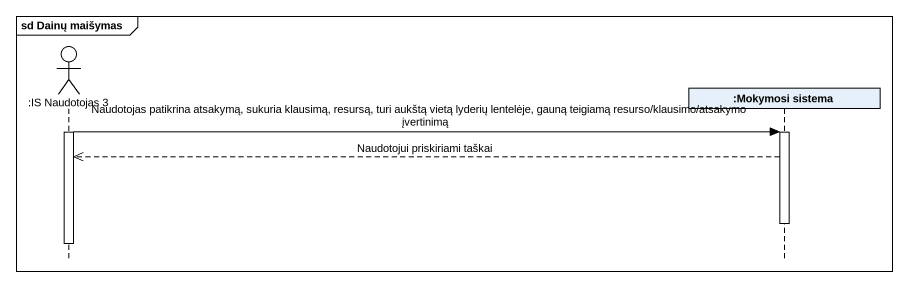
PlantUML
@startuml
mainframe sd Dainų maišymas
hide footbox
actor ":IS Naudotojas 3" as IS_Naudotojas_3
participant ":Mokymosi sistema" as Mokymosi_sistema

activate IS_Naudotojas_3
IS_Naudotojas_3 -> Mokymosi_sistema : Naudotojas patikrina atsakymą, sukuria klausimą, resursą, turi aukštą vietą lyderių lentelėje, gauną teigiamą resurso/klausimo/atsakymo įvertinimą
activate Mokymosi_sistema
Mokymosi_sistema -->> IS_Naudotojas_3 : Naudotojui priskiriami taškai
deactivate Mokymosi_sistema
deactivate IS_Naudotojas_3
@enduml
